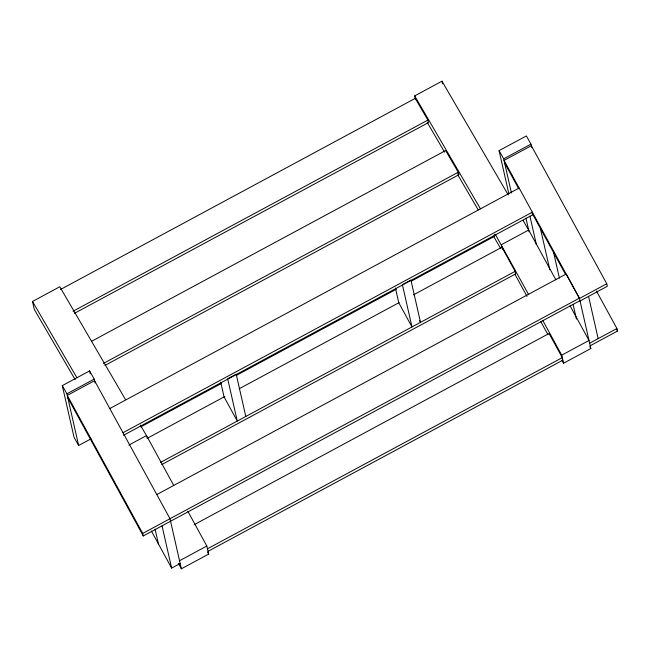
<?xml version="1.0" encoding="UTF-8"?>
<svg xmlns="http://www.w3.org/2000/svg" width="650" height="650" viewBox="0 0 650 650"><rect width="100%" height="100%" fill="white"/><g stroke="black" fill="none" stroke-linecap="round" stroke-linejoin="round"><path stroke-width="0.97" d="M75.132 379.576L34.336 309.538L32.5 301.47L59.792 286.764L125.58 399.701M415.496 99.483L414.676 95.899L441.976 81.193L508.267 195M60.426 289.534L415.244 98.377L427.887 120.079L428.456 122.606L74.531 313.284M73.068 311.244L427.887 120.079M91.699 341.217L445.624 150.54L458.266 172.242L458.843 174.761L104.918 365.446M90.976 438.856L78.65 445.494L74.035 437.304L62.303 385.621L89.594 370.914L94.209 379.104L95.095 383.004M103.447 363.407L458.266 172.242M508.812 193.554L499.07 150.646L526.362 135.939L530.977 144.129L531.716 147.388M78.65 445.494L66.918 393.811L94.209 379.104M511.436 192.961L503.685 158.836L530.977 144.129M109.72 408.59L519.131 188.021M122.923 432.754L532.326 212.176L532.903 214.703L123.5 435.273M140.733 426.928L221.171 383.589M236.364 375.408L396.338 289.217M411.531 281.027L494.65 236.251L494.268 234.569M128.879 445.079L146.486 435.589L173.737 485.469M555.913 279.898L528.661 230.019L501.369 244.725L502.385 249.21M147.111 438.368L224.868 396.476M239.168 388.773L399.149 302.583M413.449 294.873L501.93 247.203L515.133 271.359L515.702 273.886L161.785 464.563M160.314 462.524L515.133 271.359M156.796 494.577L566.199 273.999L579.402 298.163L590.834 348.53L563.542 363.236L562.079 360.563M579.971 300.682L143.276 535.957L142.699 533.439L579.402 298.163M606.759 283.749L579.467 298.456L504.043 160.412L531.334 145.706L606.759 283.749L607.336 286.276L580.044 300.983M194.252 524.648L549.071 333.483L562.274 357.638L207.456 548.803M179.53 560.731L206.822 546.024L187.85 511.29M563.542 363.236L561.714 355.16L589.006 340.462L570.026 305.727M151.361 531.001L171.632 568.1L180.164 563.509M589.631 343.233L616.931 328.526L596.489 291.127M208.024 551.33L562.843 360.165M590.208 345.759L617.5 331.053L616.931 328.526M178.441 563.461L181.366 568.807L208.658 554.101L206.822 546.024M523.055 220.391L528.661 230.019M414.676 95.899L480.464 208.837M495.251 234.219L528.621 294.604M457.827 173.03L458.843 174.761M427.221 122.354L444.559 152.124M457.819 174.882L478.213 209.901M493.512 236.169L500.654 248.422M140.368 425.084L146.486 435.589L146.892 437.385M32.5 301.47L76.862 377.634M499.07 150.646L503.685 158.836M62.303 385.621L66.918 393.811M616.525 329.274L617.5 331.053M504.619 162.939L518.724 188.76M531.863 212.81L565.443 274.259M589.867 346.751L590.834 348.53M542.734 320.426L561.714 355.16M514.881 274.178L527.044 296.441M540.67 321.376L547.974 334.742M419.567 320.613L420.509 322.343L410.922 280.085L402.391 284.684L411.986 326.934L398.783 302.778L395.436 288.039M207.683 552.321L208.658 554.101M142.699 533.439L67.275 395.395L94.575 380.689L169.999 518.733L181.366 568.807M67.852 397.914L143.276 535.957M588.567 296.384L598.163 338.642M573.089 304.338L576.436 319.077M553.646 252.663L559.439 278.216M540.442 228.507L549.811 269.774M529.921 216.141L536.388 244.636M525.947 218.059L529.067 231.814M441.976 81.193L442.585 83.882M245.806 416.471L236.21 374.213L227.679 378.812L237.274 421.062L224.071 396.906L220.724 382.168M162.037 525.85L171.632 568.1M155.09 529.206L158.429 543.944M89.594 370.914L90.261 373.839"/></g></svg>
